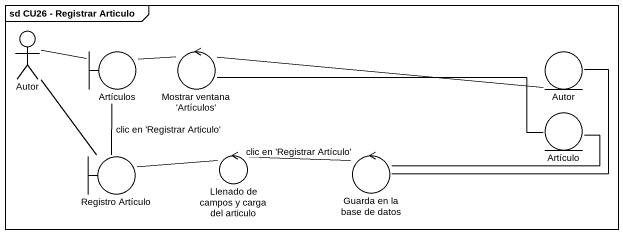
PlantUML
@startuml
mainframe sd CU26 - Registrar Articulo
actor Autor
boundary Artículos
control "Mostrar ventana 'Artículos'" as Mostrar_ventana_Artículos
entity "Autor" as Autor_2
entity Artículo
boundary "Registro Artículo" as Registro_Artículo
control "Llenado de campos y carga del articulo" as Llenado_de_campos_y_carga
control "Guarda en la base de datos" as Guarda_en_la_base_de_datos
Autor -right- Artículos
Autor -- Registro_Artículo
Artículos -- Registro_Artículo : clic en 'Registrar Articulo'
Mostrar_ventana_Artículos -left- Artículos
Mostrar_ventana_Artículos -right- Artículo
Autor_2 -left- Mostrar_ventana_Artículos
Registro_Artículo -right- Llenado_de_campos_y_carga
Llenado_de_campos_y_carga -right- Guarda_en_la_base_de_datos : clic en 'Registrar Artículo'
Guarda_en_la_base_de_datos -right- Autor_2
Guarda_en_la_base_de_datos -right- Artículo
@enduml
